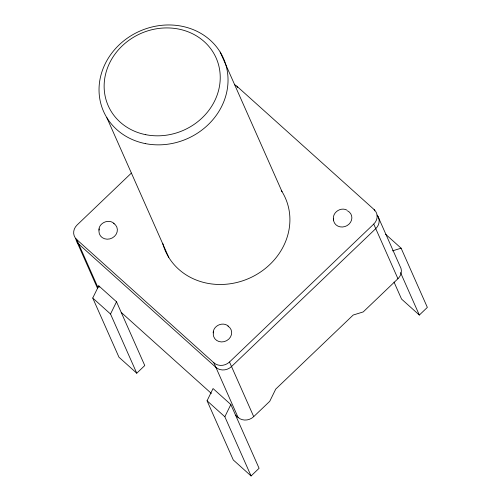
<?xml version="1.0" encoding="UTF-8"?>
<svg xmlns="http://www.w3.org/2000/svg" width="501" height="501" viewBox="0 0 501 501"><rect width="100%" height="100%" fill="white"/><g stroke="black" fill="none" stroke-linecap="round" stroke-linejoin="round"><path stroke-width="0.75" d="M98.822 230.116C98.991 222.745 108.692 218.555 114.172 223.484M213.138 332.858C213.313 325.493 223.008 321.298 228.487 326.232M92.741 298.032L98.741 285.814L116.52 301.796L144.77 365.542L136.76 373.207L118.975 357.226L92.741 298.032L110.527 314.014L136.76 373.207M110.527 314.014L116.52 301.796M207.063 400.775L213.057 388.557L230.842 404.539L259.086 468.291L251.076 475.95L233.291 459.968L207.063 400.775L224.843 416.757L251.076 475.95M224.843 416.757L230.842 404.539M131.381 173.083L77.085 225.005A11.241 10.076 -23.9 0 0 76.691 239.516L98.052 287.718M76.691 239.516L213.877 362.805A11.241 10.076 -23.9 0 0 229.508 361.998L373.733 224.085A11.241 10.076 -23.9 0 0 374.122 209.575L236.942 86.278A11.241 10.076 -23.9 0 0 234.693 84.769M235.545 415.166L238.088 417.446A11.241 10.076 -23.9 0 0 253.719 416.638L269.745 401.314L275.738 389.095L353.192 315.035L363.225 311.923L397.944 278.725A11.241 10.076 -23.9 0 0 400.036 266.244L377.842 216.156M394.024 282.069L401.552 299.072L419.337 315.054L427.347 307.389L401.119 248.195L385.632 234.274M392.521 250.863L401.119 248.195M346.867 210.088C340.455 206.65 331.787 212.819 333.572 220.052M121.229 312.424L211.366 393.435M374.122 209.575L374.698 210.871M400.506 272.557L419.337 315.054M373.733 224.085L397.944 278.725M236.942 86.278L237.518 87.581M220.183 52.079L282.063 191.714M229.508 361.998L253.719 416.638M106.876 117.735L168.756 257.376M213.877 362.805L238.088 417.446M98.741 285.814L99.317 287.117M77.01 242.033L97.62 288.545M377.065 215.086A11.241 10.076 -23.9 0 1 375.75 228.638L231.525 366.55A11.241 10.076 -23.9 0 1 215.893 367.365L78.713 244.068A11.241 10.076 -23.9 0 1 75.726 238.313M281.243 190.424A65.568 58.786 -23.9 0 1 249.373 278.218A65.568 58.786 -23.9 0 1 162.7 243.273M113.627 223.352A9.369 8.398 -23.9 0 1 116.157 234.274A9.369 8.398 -23.9 0 1 104.54 238.758A9.369 8.398 -23.9 0 1 99.317 228.882M347.469 210.808A9.369 8.398 -23.9 0 1 347.068 225.619A9.369 8.398 -23.9 0 1 333.447 218.931M227.942 326.101A9.369 8.398 -23.9 0 1 230.473 337.016A9.369 8.398 -23.9 0 1 218.856 341.5A9.369 8.398 -23.9 0 1 213.633 331.631M145.277 143.593A65.568 58.786 -23.9 0 0 226.233 66.176A65.568 58.786 -23.9 0 0 119.075 44.952A65.568 58.786 -23.9 0 0 145.277 143.593M145.76 134.688A59.012 52.906 -23.9 0 0 218.618 65.017A59.012 52.906 -23.9 0 0 122.175 45.91A59.012 52.906 -23.9 0 0 145.76 134.688"/></g></svg>
